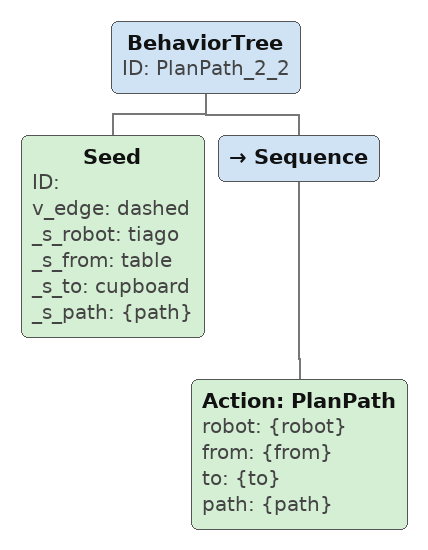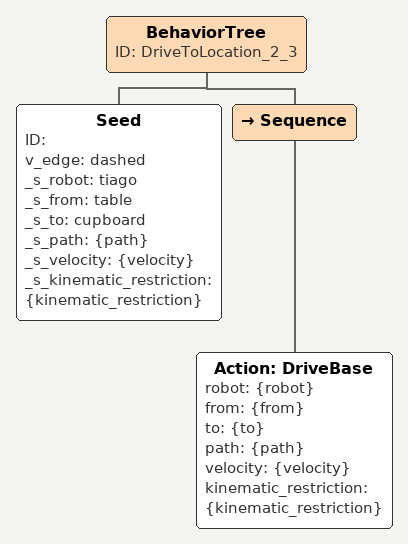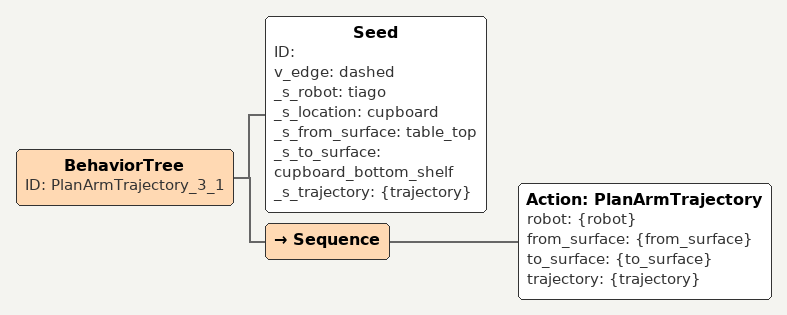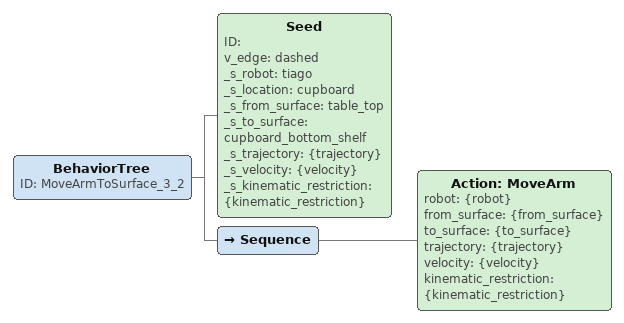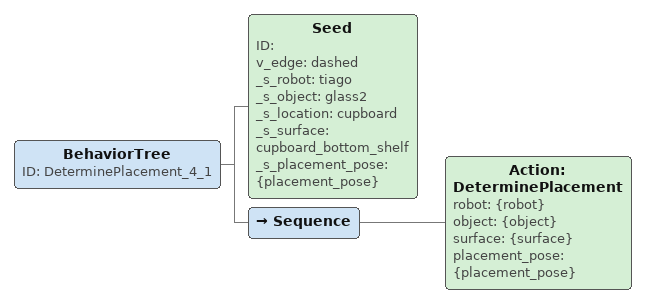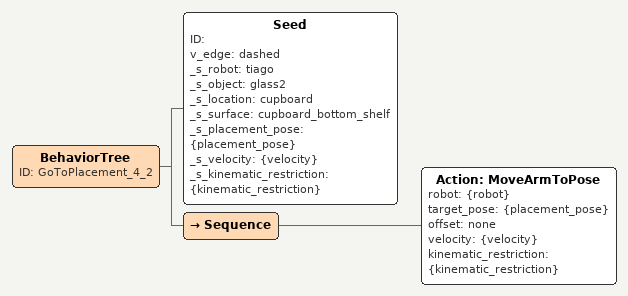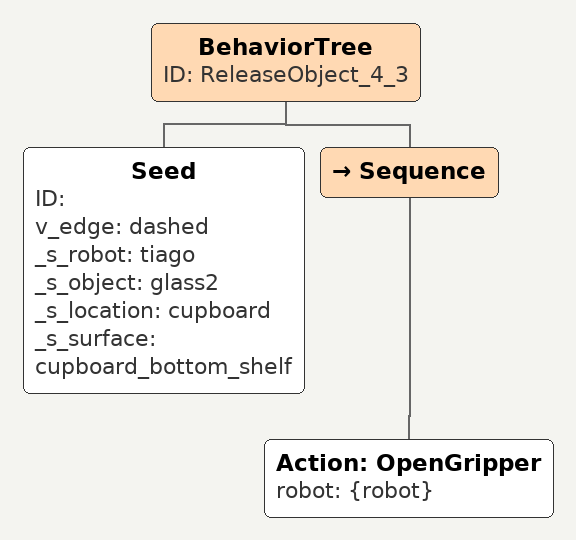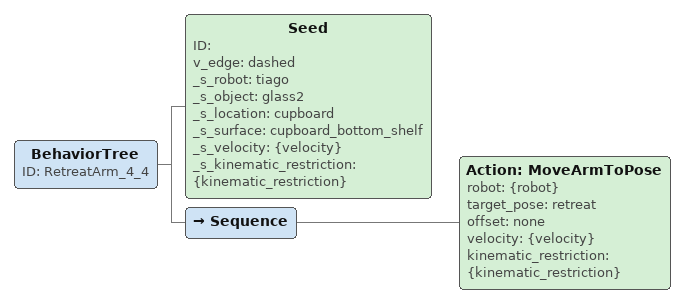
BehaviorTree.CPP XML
<BehaviorTree ID="PlanPath_2_2">
    <Seed ID="" v_edge="dashed" _s_robot="tiago" _s_from="table" _s_to="cupboard" _s_path="{path}"/>
    <Sequence>

        <Action ID="PlanPath" robot="{robot}" from="{from}" to="{to}" path="{path}"/>

    </Sequence>

</BehaviorTree>

<BehaviorTree ID="DriveToLocation_2_3">
    <Seed ID="" v_edge="dashed" _s_robot="tiago" _s_from="table" _s_to="cupboard" _s_path="{path}" _s_velocity="{velocity}" _s_kinematic_restriction="{kinematic_restriction}"/>
    <Sequence>

        <Action ID="DriveBase" robot="{robot}" from="{from}" to="{to}" path="{path}" velocity="{velocity}" kinematic_restriction="{kinematic_restriction}"/>

    </Sequence>

</BehaviorTree>

<BehaviorTree ID="PlanArmTrajectory_3_1">
    <Seed ID="" v_edge="dashed" _s_robot="tiago" _s_location="cupboard" _s_from_surface="table_top" _s_to_surface="cupboard_bottom_shelf" _s_trajectory="{trajectory}"/>
    <Sequence>

        <Action ID="PlanArmTrajectory" robot="{robot}" from_surface="{from_surface}" to_surface="{to_surface}" trajectory="{trajectory}"/>

    </Sequence>

</BehaviorTree>

<BehaviorTree ID="MoveArmToSurface_3_2">
    <Seed ID="" v_edge="dashed" _s_robot="tiago" _s_location="cupboard" _s_from_surface="table_top" _s_to_surface="cupboard_bottom_shelf" _s_trajectory="{trajectory}" _s_velocity="{velocity}" _s_kinematic_restriction="{kinematic_restriction}"/>
    <Sequence>

        <Action ID="MoveArm" robot="{robot}" from_surface="{from_surface}" to_surface="{to_surface}" trajectory="{trajectory}" velocity="{velocity}" kinematic_restriction="{kinematic_restriction}"/>

    </Sequence>

</BehaviorTree>

<BehaviorTree ID="DeterminePlacement_4_1">
    <Seed ID="" v_edge="dashed" _s_robot="tiago" _s_object="glass2" _s_location="cupboard" _s_surface="cupboard_bottom_shelf" _s_placement_pose="{placement_pose}"/>
    <Sequence>

        <Action ID="DeterminePlacement" robot="{robot}" object="{object}" surface="{surface}" placement_pose="{placement_pose}"/>

    </Sequence>

</BehaviorTree>

<BehaviorTree ID="GoToPlacement_4_2">
    <Seed ID="" v_edge="dashed" _s_robot="tiago" _s_object="glass2" _s_location="cupboard" _s_surface="cupboard_bottom_shelf" _s_placement_pose="{placement_pose}" _s_velocity="{velocity}" _s_kinematic_restriction="{kinematic_restriction}"/>
    <Sequence>

        <Action ID="MoveArmToPose" robot="{robot}" target_pose="{placement_pose}" offset="none" velocity="{velocity}" kinematic_restriction="{kinematic_restriction}"/>

    </Sequence>

</BehaviorTree>

<BehaviorTree ID="ReleaseObject_4_3">
    <Seed ID="" v_edge="dashed" _s_robot="tiago" _s_object="glass2" _s_location="cupboard" _s_surface="cupboard_bottom_shelf"/>
    <Sequence>

        <Action ID="OpenGripper" robot="{robot}"/>

    </Sequence>

</BehaviorTree>

<BehaviorTree ID="RetreatArm_4_4">
    <Seed ID="" v_edge="dashed" _s_robot="tiago" _s_object="glass2" _s_location="cupboard" _s_surface="cupboard_bottom_shelf" _s_velocity="{velocity}" _s_kinematic_restriction="{kinematic_restriction}"/>
    <Sequence>

        <Action ID="MoveArmToPose" robot="{robot}" target_pose="retreat" offset="none" velocity="{velocity}" kinematic_restriction="{kinematic_restriction}"/>

    </Sequence>

</BehaviorTree>
